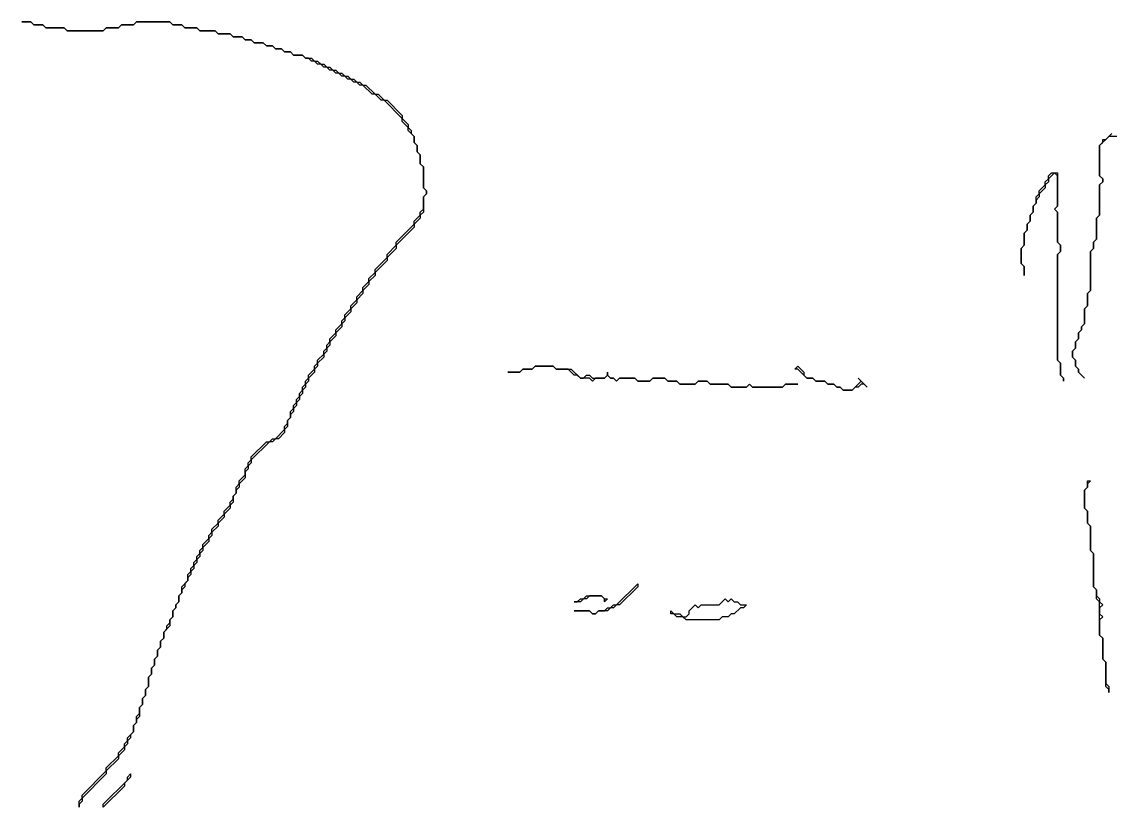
# Model space of a CAD drawing. Header units: metres. Extents: x 0 to 898, y 0 to 1598.
# Drawn here: x 0 to 360.5, y 0 to 260 of the extents above; entities that cross this region are included whole.
import ezdxf

# ---------------------------------------------------------------- set-up
doc = ezdxf.new("R2010")
doc.units = ezdxf.units.M

msp = doc.modelspace()

# ---------------------------------------------------------------- linework, layer by layer
for p, q in [((3, 260), (0, 260)), ((0, 260), (3, 260)), ((4, 259), (3, 260)), ((3, 260), (4, 259)), ((38, 260), (37, 259)), ((37, 259), (38, 260)), ((49, 260), (38, 260)), ((38, 260), (49, 260)), ((50, 259), (49, 260)), ((49, 260), (50, 259)), ((7, 259), (4, 259)), ((4, 259), (7, 259)), ((8, 258), (7, 259)), ((7, 259), (8, 258)), ((14, 258), (8, 258)), ((8, 258), (14, 258)), ((15, 257), (14, 258)), ((14, 258), (15, 257)), ((27, 257), (15, 257)), ((15, 257), (27, 257)), ((28, 258), (27, 257)), ((27, 257), (28, 258)), ((32, 258), (28, 258)), ((28, 258), (32, 258)), ((33, 259), (32, 258)), ((32, 258), (33, 259)), ((37, 259), (33, 259)), ((33, 259), (37, 259)), ((53, 259), (50, 259)), ((50, 259), (53, 259)), ((54, 258), (53, 259)), ((53, 259), (54, 258)), ((58, 258), (54, 258)), ((54, 258), (58, 258)), ((59, 257), (58, 258)), ((58, 258), (59, 257)), ((64, 257), (59, 257)), ((59, 257), (64, 257)), ((65, 256), (64, 257)), ((64, 257), (65, 256)), ((69, 256), (65, 256)), ((65, 256), (69, 256)), ((70, 255), (69, 256)), ((69, 256), (70, 255)), ((73, 255), (70, 255)), ((70, 255), (73, 255)), ((74, 254), (73, 255)), ((73, 255), (74, 254)), ((76, 254), (74, 254)), ((74, 254), (76, 254)), ((77, 253), (76, 254)), ((76, 254), (77, 253)), ((80, 253), (77, 253)), ((77, 253), (80, 253)), ((81, 252), (80, 253)), ((80, 253), (81, 252)), ((83, 252), (81, 252)), ((81, 252), (83, 252)), ((84, 251), (83, 252)), ((83, 252), (84, 251)), ((86, 251), (84, 251)), ((84, 251), (86, 251)), ((87, 250), (86, 251)), ((86, 251), (87, 250)), ((89, 250), (87, 250)), ((87, 250), (89, 250)), ((90, 249), (89, 250)), ((89, 250), (90, 249)), ((93, 249), (90, 249)), ((90, 249), (93, 249)), ((94, 248), (93, 249)), ((93, 249), (94, 248)), ((95, 248), (94, 248)), ((94, 248), (96, 248)), ((96, 247), (95, 248)), ((96, 248), (97, 247)), ((97, 247), (96, 247)), ((98, 246), (97, 247)), ((97, 247), (98, 247)), ((98, 247), (99, 246)), ((99, 246), (98, 246)), ((100, 245), (99, 246)), ((99, 246), (100, 246)), ((100, 246), (101, 245)), ((101, 245), (100, 245)), ((102, 244), (101, 245)), ((101, 245), (102, 245)), ((102, 245), (103, 244)), ((103, 244), (102, 244)), ((104, 243), (103, 244)), ((103, 244), (104, 244)), ((104, 244), (105, 243)), ((105, 243), (104, 243)), ((106, 242), (105, 243)), ((105, 243), (106, 243)), ((106, 243), (107, 242)), ((107, 242), (106, 242)), ((108, 241), (107, 242)), ((107, 242), (108, 242)), ((108, 242), (109, 241)), ((109, 241), (108, 241)), ((110, 240), (109, 241)), ((109, 241), (110, 241)), ((110, 241), (111, 240)), ((111, 240), (110, 240)), ((112, 239), (111, 240)), ((111, 240), (112, 240)), ((112, 240), (113, 239)), ((113, 239), (112, 239)), ((116, 236), (113, 239)), ((113, 239), (114, 239)), ((114, 239), (117, 236)), ((117, 236), (116, 236)), ((119, 234), (117, 236)), ((117, 236), (118, 236)), ((118, 236), (120, 234)), ((120, 234), (119, 234)), ((126, 228), (120, 234)), ((120, 234), (121, 234)), ((121, 234), (126, 229)), ((126, 229), (126, 228)), ((126, 227), (126, 228)), ((126, 228), (128, 226)), ((128, 225), (126, 227)), ((128, 226), (128, 225)), ((128, 224), (128, 225)), ((128, 225), (129, 224)), ((130, 222), (128, 224)), ((129, 224), (129, 223)), ((129, 223), (130, 222)), ((130, 220), (130, 222)), ((130, 222), (130, 220)), ((131, 219), (130, 220)), ((130, 220), (131, 219)), ((360, 222), (357, 219)), ((357, 219), (358, 220)), ((358, 220), (358, 221)), ((358, 221), (359, 221)), ((359, 221), (361, 223)), ((366, 222), (360, 222)), ((131, 217), (131, 219)), ((131, 219), (131, 217)), ((132, 216), (131, 217)), ((131, 217), (132, 216)), ((357, 219), (357, 209)), ((357, 209), (357, 219)), ((132, 213), (132, 216)), ((132, 216), (132, 213)), ((133, 212), (132, 213)), ((132, 213), (133, 212)), ((133, 205), (133, 212)), ((133, 212), (133, 205)), ((342, 210), (340, 208)), ((340, 209), (341, 210)), ((341, 210), (343, 210)), ((343, 209), (342, 210)), ((343, 210), (343, 199)), ((337, 204), (339, 206)), ((339, 207), (340, 208)), ((340, 207), (339, 206)), ((339, 206), (339, 207)), ((339, 206), (339, 205)), ((340, 208), (340, 209)), ((340, 208), (340, 207)), ((343, 199), (343, 209)), ((357, 209), (358, 208)), ((358, 208), (357, 209)), ((358, 207), (357, 206)), ((357, 206), (358, 207)), ((357, 206), (357, 196)), ((357, 196), (357, 206)), ((358, 208), (358, 207)), ((358, 207), (358, 208)), ((134, 204), (133, 205)), ((133, 205), (134, 204)), ((133, 202), (134, 203)), ((134, 203), (133, 202)), ((133, 198), (133, 202)), ((133, 202), (133, 197)), ((134, 203), (134, 204)), ((134, 204), (134, 203)), ((336, 202), (337, 203)), ((337, 202), (336, 201)), ((336, 200), (336, 202)), ((339, 205), (337, 203)), ((337, 203), (337, 204)), ((337, 203), (337, 202)), ((336, 200), (335, 199)), ((335, 199), (336, 200)), ((335, 199), (335, 197)), ((335, 197), (335, 199)), ((336, 201), (336, 200)), ((342, 198), (343, 199)), ((343, 199), (342, 198)), ((130, 194), (132, 196)), ((132, 195), (130, 193)), ((132, 197), (133, 198)), ((132, 196), (132, 197)), ((133, 197), (132, 196)), ((132, 196), (132, 195)), ((335, 197), (334, 196)), ((334, 196), (335, 197)), ((334, 196), (334, 194)), ((334, 194), (334, 196)), ((343, 197), (342, 198)), ((342, 198), (343, 197)), ((343, 187), (343, 197)), ((343, 197), (343, 187)), ((357, 196), (356, 195)), ((356, 195), (357, 196)), ((356, 195), (356, 188)), ((356, 188), (356, 195)), ((124, 187), (130, 193)), ((130, 192), (124, 186)), ((130, 193), (130, 194)), ((130, 193), (130, 192)), ((334, 194), (333, 193)), ((333, 193), (334, 194)), ((333, 193), (333, 191)), ((333, 191), (333, 193)), ((333, 191), (332, 190)), ((332, 190), (333, 191)), ((332, 190), (332, 186)), ((332, 186), (332, 190)), ((356, 188), (355, 187)), ((355, 187), (356, 188)), ((121, 183), (124, 186)), ((124, 185), (121, 182)), ((124, 186), (124, 187)), ((124, 186), (124, 185)), ((332, 186), (331, 185)), ((331, 185), (332, 186)), ((331, 185), (331, 180)), ((331, 180), (331, 185)), ((344, 186), (343, 187)), ((343, 187), (344, 186)), ((343, 183), (344, 184)), ((344, 184), (343, 183)), ((344, 184), (344, 186)), ((344, 186), (344, 184)), ((355, 185), (354, 184)), ((354, 184), (355, 185)), ((354, 184), (354, 171)), ((354, 171), (354, 184)), ((355, 187), (355, 185)), ((355, 185), (355, 187)), ((117, 178), (121, 182)), ((121, 181), (117, 177)), ((121, 182), (121, 183)), ((121, 182), (121, 181)), ((343, 148), (343, 183)), ((343, 183), (343, 148)), ((115, 175), (117, 177)), ((117, 177), (117, 178)), ((117, 177), (117, 176)), ((331, 180), (332, 179)), ((332, 179), (331, 180)), ((332, 179), (332, 176)), ((332, 176), (332, 179)), ((113, 172), (115, 174)), ((117, 176), (115, 174)), ((115, 174), (115, 175)), ((115, 174), (115, 173)), ((111, 169), (113, 171)), ((113, 170), (111, 168)), ((115, 173), (113, 171)), ((113, 171), (113, 172)), ((113, 171), (113, 170)), ((354, 171), (353, 170)), ((353, 170), (354, 171)), ((353, 170), (353, 166)), ((353, 166), (353, 170)), ((109, 166), (111, 168)), ((111, 167), (109, 165)), ((109, 165), (109, 166)), ((111, 168), (111, 169)), ((111, 168), (111, 167)), ((353, 166), (352, 165)), ((352, 165), (353, 166)), ((107, 163), (109, 165)), ((109, 164), (107, 162)), ((107, 162), (107, 163)), ((109, 165), (109, 164)), ((352, 165), (352, 160)), ((352, 160), (352, 165)), ((104, 158), (106, 160)), ((106, 159), (104, 157)), ((106, 161), (107, 162)), ((106, 160), (106, 161)), ((107, 161), (106, 160)), ((106, 160), (106, 159)), ((107, 162), (107, 161)), ((352, 160), (351, 159)), ((351, 159), (352, 160)), ((351, 159), (351, 158)), ((351, 158), (351, 159)), ((102, 155), (104, 157)), ((104, 156), (102, 154)), ((104, 157), (104, 158)), ((104, 157), (104, 156)), ((351, 158), (350, 157)), ((350, 157), (351, 158)), ((350, 157), (350, 155)), ((350, 155), (350, 157)), ((100, 151), (101, 152)), ((101, 153), (102, 154)), ((101, 152), (101, 153)), ((102, 153), (101, 152)), ((101, 152), (101, 151)), ((102, 154), (102, 155)), ((102, 154), (102, 153)), ((349, 152), (348, 151)), ((348, 151), (349, 152)), ((350, 155), (349, 154)), ((349, 154), (350, 155)), ((349, 154), (349, 152)), ((349, 152), (349, 154)), ((98, 148), (100, 150)), ((100, 149), (98, 147)), ((98, 147), (98, 148)), ((100, 150), (100, 151)), ((101, 151), (100, 150)), ((100, 150), (100, 149)), ((344, 147), (343, 148)), ((343, 148), (344, 147)), ((348, 151), (348, 149)), ((348, 149), (348, 151)), ((348, 149), (349, 148)), ((349, 148), (348, 149)), ((349, 148), (349, 146)), ((349, 146), (349, 148)), ((95, 143), (97, 145)), ((97, 146), (98, 147)), ((97, 145), (97, 146)), ((98, 146), (97, 145)), ((97, 145), (97, 144)), ((98, 147), (98, 146)), ((166, 145), (165, 144)), ((165, 144), (166, 145)), ((169, 145), (166, 145)), ((166, 145), (169, 145)), ((170, 146), (169, 145)), ((169, 145), (170, 146)), ((176, 146), (170, 146)), ((170, 146), (176, 146)), ((177, 145), (176, 146)), ((176, 146), (177, 145)), ((181, 145), (177, 145)), ((177, 145), (182, 145)), ((183, 143), (181, 145)), ((182, 145), (185, 142)), ((256, 145), (257, 146)), ((257, 145), (256, 145)), ((257, 146), (259, 144)), ((260, 142), (257, 145)), ((344, 143), (344, 147)), ((344, 147), (344, 143)), ((349, 146), (350, 145)), ((350, 145), (349, 146)), ((350, 145), (350, 144)), ((350, 144), (350, 145)), ((94, 141), (95, 142)), ((94, 140), (94, 141)), ((95, 141), (94, 140)), ((97, 144), (95, 142)), ((95, 142), (95, 143)), ((95, 142), (95, 141)), ((165, 144), (161, 144)), ((161, 144), (165, 144)), ((184, 143), (183, 143)), ((185, 142), (184, 143)), ((188, 142), (185, 142)), ((185, 142), (186, 142)), ((186, 142), (187, 143)), ((187, 143), (188, 143)), ((188, 143), (189, 142)), ((189, 141), (188, 142)), ((190, 142), (189, 141)), ((189, 142), (193, 142)), ((193, 142), (190, 142)), ((194, 143), (193, 142)), ((193, 142), (194, 143)), ((194, 143), (194, 144)), ((194, 144), (194, 143)), ((195, 142), (194, 143)), ((194, 143), (195, 142)), ((196, 142), (195, 142)), ((195, 142), (196, 142)), ((197, 141), (196, 142)), ((196, 142), (197, 141)), ((198, 142), (197, 141)), ((197, 141), (198, 142)), ((203, 142), (198, 142)), ((198, 142), (203, 142)), ((204, 141), (203, 142)), ((203, 142), (204, 141)), ((208, 141), (204, 141)), ((204, 141), (208, 141)), ((209, 142), (208, 141)), ((208, 141), (209, 142)), ((213, 142), (209, 142)), ((209, 142), (213, 142)), ((214, 141), (213, 142)), ((213, 142), (214, 141)), ((217, 141), (214, 141)), ((214, 141), (217, 141)), ((218, 140), (217, 141)), ((217, 141), (218, 140)), ((224, 141), (223, 140)), ((223, 140), (224, 141)), ((227, 141), (224, 141)), ((224, 141), (227, 141)), ((228, 140), (227, 141)), ((227, 141), (228, 140)), ((259, 144), (259, 143)), ((259, 143), (260, 142)), ((262, 142), (260, 142)), ((260, 142), (262, 142)), ((263, 141), (262, 142)), ((262, 142), (263, 141)), ((266, 141), (263, 141)), ((263, 141), (266, 141)), ((267, 140), (266, 141)), ((266, 141), (267, 140)), ((275, 138), (278, 141)), ((278, 141), (277, 142)), ((277, 142), (280, 139)), ((345, 142), (344, 143)), ((344, 143), (345, 142)), ((345, 141), (345, 142)), ((345, 142), (345, 141)), ((350, 144), (352, 142)), ((352, 142), (350, 144)), ((92, 137), (93, 138)), ((92, 136), (92, 137)), ((93, 137), (92, 136)), ((93, 139), (94, 140)), ((93, 138), (93, 139)), ((94, 139), (93, 138)), ((93, 138), (93, 137)), ((94, 140), (94, 139)), ((223, 140), (218, 140)), ((218, 140), (223, 140)), ((234, 140), (228, 140)), ((228, 140), (234, 140)), ((235, 139), (234, 140)), ((234, 140), (235, 139)), ((235, 139), (240, 139)), ((240, 139), (235, 139)), ((240, 139), (241, 140)), ((241, 140), (240, 139)), ((241, 140), (242, 139)), ((242, 139), (241, 140)), ((242, 139), (252, 139)), ((252, 139), (242, 139)), ((252, 139), (253, 140)), ((253, 140), (252, 139)), ((253, 140), (257, 140)), ((257, 140), (253, 140)), ((269, 140), (267, 140)), ((267, 140), (269, 140)), ((270, 139), (269, 140)), ((269, 140), (270, 139)), ((271, 139), (270, 139)), ((270, 139), (271, 139)), ((272, 138), (271, 139)), ((271, 139), (272, 138)), ((272, 138), (275, 138)), ((275, 138), (272, 138)), ((276, 139), (275, 138)), ((277, 139), (276, 139)), ((278, 140), (277, 139)), ((279, 140), (278, 140)), ((280, 139), (279, 140)), ((90, 133), (91, 134)), ((91, 135), (92, 136)), ((91, 134), (91, 135)), ((92, 135), (91, 134)), ((91, 134), (91, 133)), ((92, 136), (92, 135)), ((89, 131), (90, 132)), ((89, 129), (89, 131)), ((90, 131), (89, 130)), ((89, 130), (89, 129)), ((90, 132), (90, 133)), ((91, 133), (90, 132)), ((90, 132), (90, 131)), ((87, 126), (88, 127)), ((88, 128), (89, 129)), ((89, 129), (88, 128)), ((88, 127), (88, 128)), ((88, 128), (88, 126)), ((84, 122), (87, 125)), ((87, 124), (85, 122)), ((87, 125), (87, 126)), ((88, 126), (87, 125)), ((87, 125), (87, 124)), ((76, 116), (81, 121)), ((82, 121), (76, 115)), ((81, 121), (82, 121)), ((82, 121), (83, 122)), ((83, 121), (82, 121)), ((83, 122), (84, 122)), ((84, 122), (83, 121)), ((85, 122), (84, 122)), ((76, 115), (76, 116)), ((74, 112), (75, 113)), ((74, 110), (74, 112)), ((75, 112), (74, 111)), ((75, 114), (76, 115)), ((75, 113), (75, 114)), ((76, 114), (75, 113)), ((75, 113), (75, 112)), ((76, 115), (76, 114)), ((72, 108), (74, 110)), ((74, 109), (72, 107)), ((74, 111), (74, 109)), ((71, 106), (72, 107)), ((71, 104), (71, 106)), ((72, 106), (71, 105)), ((71, 105), (71, 104)), ((72, 107), (72, 108)), ((72, 107), (72, 106)), ((352, 105), (353, 106)), ((353, 106), (352, 105)), ((352, 99), (352, 105)), ((352, 105), (352, 99)), ((353, 106), (353, 108)), ((353, 108), (354, 108)), ((354, 108), (353, 107)), ((353, 107), (353, 106)), ((69, 101), (70, 102)), ((69, 100), (69, 101)), ((70, 101), (69, 100)), ((70, 103), (71, 104)), ((71, 104), (70, 103)), ((70, 102), (70, 103)), ((70, 103), (70, 101)), ((67, 98), (69, 100)), ((69, 99), (67, 97)), ((67, 97), (67, 98)), ((69, 100), (69, 99)), ((353, 98), (352, 99)), ((352, 99), (353, 98)), ((353, 94), (353, 98)), ((353, 98), (353, 94)), ((63, 92), (65, 94)), ((65, 95), (67, 97)), ((67, 96), (65, 94)), ((65, 94), (65, 95)), ((65, 94), (65, 93)), ((67, 97), (67, 96)), ((354, 93), (353, 94)), ((353, 94), (354, 93)), ((62, 90), (63, 91)), ((65, 93), (63, 91)), ((63, 91), (63, 92)), ((63, 91), (63, 90)), ((354, 85), (354, 93)), ((354, 93), (354, 85)), ((60, 87), (62, 89)), ((62, 88), (60, 86)), ((60, 86), (60, 87)), ((62, 89), (62, 90)), ((63, 90), (62, 89)), ((62, 89), (62, 88)), ((58, 83), (59, 84)), ((58, 82), (58, 83)), ((59, 83), (58, 82)), ((59, 85), (60, 86)), ((59, 84), (59, 85)), ((60, 85), (59, 84)), ((59, 84), (59, 83)), ((60, 86), (60, 85)), ((355, 84), (354, 85)), ((354, 85), (355, 84)), ((355, 73), (355, 84)), ((355, 84), (355, 73)), ((56, 79), (57, 80)), ((57, 81), (58, 82)), ((57, 80), (57, 81)), ((58, 81), (57, 80)), ((57, 80), (57, 79)), ((58, 82), (58, 81)), ((55, 77), (56, 78)), ((55, 75), (55, 77)), ((56, 77), (55, 76)), ((55, 76), (55, 75)), ((56, 78), (56, 79)), ((57, 79), (56, 78)), ((56, 78), (56, 77)), ((53, 73), (55, 75)), ((53, 71), (53, 73)), ((54, 73), (53, 72)), ((55, 75), (54, 74)), ((54, 74), (54, 73)), ((197, 67), (204, 74)), ((204, 73), (198, 67)), ((204, 74), (204, 73)), ((356, 72), (355, 73)), ((355, 73), (356, 72)), ((52, 70), (53, 71)), ((53, 71), (52, 70)), ((52, 68), (52, 70)), ((52, 70), (52, 68)), ((53, 72), (53, 71)), ((184, 68), (185, 69)), ((185, 69), (186, 69)), ((186, 69), (185, 68)), ((186, 69), (187, 70)), ((187, 69), (186, 69)), ((187, 70), (192, 70)), ((188, 70), (187, 69)), ((192, 70), (188, 70)), ((192, 70), (193, 69)), ((193, 69), (192, 70)), ((193, 69), (194, 69)), ((194, 69), (193, 68)), ((193, 68), (193, 69)), ((231, 67), (233, 69)), ((233, 69), (234, 68)), ((234, 68), (235, 69)), ((235, 69), (236, 68)), ((356, 69), (356, 72)), ((356, 72), (356, 70)), ((356, 70), (357, 69)), ((357, 68), (356, 69)), ((357, 69), (357, 68)), ((50, 65), (51, 66)), ((51, 66), (50, 65)), ((50, 63), (50, 65)), ((50, 65), (50, 63)), ((51, 67), (52, 68)), ((52, 68), (51, 67)), ((51, 66), (51, 67)), ((51, 67), (51, 66)), ((183, 68), (184, 68)), ((185, 68), (183, 68)), ((188, 65), (183, 65)), ((183, 65), (188, 65)), ((189, 64), (188, 65)), ((188, 65), (189, 64)), ((190, 64), (191, 65)), ((191, 65), (190, 64)), ((191, 65), (193, 65)), ((194, 65), (191, 65)), ((193, 65), (194, 66)), ((194, 66), (195, 66)), ((195, 66), (194, 65)), ((195, 66), (196, 67)), ((196, 66), (195, 66)), ((196, 67), (197, 67)), ((197, 67), (196, 66)), ((198, 67), (197, 67)), ((215, 64), (215, 65)), ((215, 65), (216, 64)), ((221, 65), (223, 67)), ((221, 64), (221, 65)), ((223, 67), (224, 66)), ((224, 66), (225, 67)), ((225, 67), (231, 67)), ((236, 68), (237, 68)), ((238, 66), (236, 64)), ((237, 68), (238, 67)), ((238, 67), (240, 67)), ((239, 66), (238, 66)), ((240, 67), (239, 66)), ((357, 57), (357, 68)), ((357, 68), (358, 67)), ((358, 67), (357, 66)), ((357, 66), (357, 64)), ((49, 62), (50, 63)), ((50, 63), (49, 62)), ((49, 61), (49, 62)), ((49, 62), (49, 60)), ((189, 64), (190, 64)), ((190, 64), (189, 64)), ((216, 64), (215, 64)), ((217, 63), (216, 64)), ((216, 64), (218, 64)), ((219, 63), (217, 63)), ((218, 64), (219, 63)), ((220, 62), (219, 63)), ((219, 63), (220, 63)), ((220, 63), (221, 64)), ((231, 62), (220, 62)), ((232, 63), (231, 62)), ((234, 63), (232, 63)), ((235, 64), (234, 63)), ((236, 64), (235, 64)), ((357, 64), (358, 63)), ((358, 63), (357, 62)), ((357, 62), (357, 57)), ((49, 60), (47, 58)), ((47, 58), (48, 59)), ((47, 56), (47, 58)), ((47, 58), (47, 56)), ((48, 60), (49, 61)), ((48, 59), (48, 60)), ((46, 55), (47, 56)), ((47, 56), (46, 55)), ((46, 53), (46, 55)), ((46, 55), (46, 53)), ((358, 56), (357, 57)), ((357, 57), (358, 56)), ((358, 49), (358, 56)), ((358, 56), (358, 49)), ((45, 52), (46, 53)), ((46, 53), (45, 52)), ((45, 50), (45, 52)), ((45, 52), (45, 50)), ((43, 46), (44, 47)), ((44, 47), (43, 46)), ((44, 49), (45, 50)), ((45, 50), (44, 49)), ((44, 47), (44, 49)), ((44, 49), (44, 47)), ((359, 48), (358, 49)), ((358, 49), (359, 48)), ((359, 40), (359, 48)), ((359, 48), (359, 41)), ((42, 43), (43, 44)), ((43, 44), (42, 43)), ((43, 44), (43, 46)), ((43, 46), (43, 44)), ((41, 39), (42, 40)), ((42, 40), (41, 39)), ((42, 40), (42, 43)), ((42, 43), (42, 40)), ((359, 41), (360, 40)), ((360, 39), (359, 40)), ((360, 40), (360, 38)), ((40, 36), (41, 37)), ((41, 37), (40, 36)), ((41, 37), (41, 39)), ((41, 39), (41, 37)), ((360, 38), (360, 39)), ((39, 33), (40, 34)), ((40, 34), (39, 33)), ((39, 31), (39, 33)), ((39, 33), (39, 30)), ((40, 34), (40, 36)), ((40, 36), (40, 34)), ((38, 30), (39, 31)), ((38, 28), (38, 30)), ((39, 30), (38, 29)), ((38, 29), (38, 28)), ((37, 27), (38, 28)), ((38, 28), (37, 27)), ((37, 25), (37, 27)), ((37, 27), (37, 25)), ((34, 21), (35, 22)), ((35, 23), (37, 25)), ((35, 22), (35, 23)), ((36, 23), (35, 22)), ((35, 22), (35, 21)), ((37, 25), (36, 24)), ((36, 24), (36, 23)), ((32, 18), (34, 20)), ((34, 19), (32, 17)), ((34, 20), (34, 21)), ((35, 21), (34, 20)), ((34, 20), (34, 19)), ((28, 13), (32, 17)), ((32, 16), (28, 12)), ((32, 17), (32, 18)), ((32, 17), (32, 16)), ((20, 4), (28, 12)), ((28, 11), (20, 3)), ((28, 12), (28, 13)), ((28, 12), (28, 11)), ((35, 10), (36, 11)), ((36, 11), (36, 10)), ((27, 1), (35, 9)), ((36, 10), (34, 8)), ((34, 8), (34, 7)), ((35, 9), (35, 10)), ((20, 3), (20, 4)), ((34, 7), (27, 0)), ((19, 2), (20, 3)), ((19, 0), (19, 2)), ((20, 2), (19, 1)), ((19, 1), (19, 0)), ((20, 3), (20, 2)), ((27, 0), (27, 1))]:
    msp.add_line(p, q)

doc.saveas('drawing.dxf')
